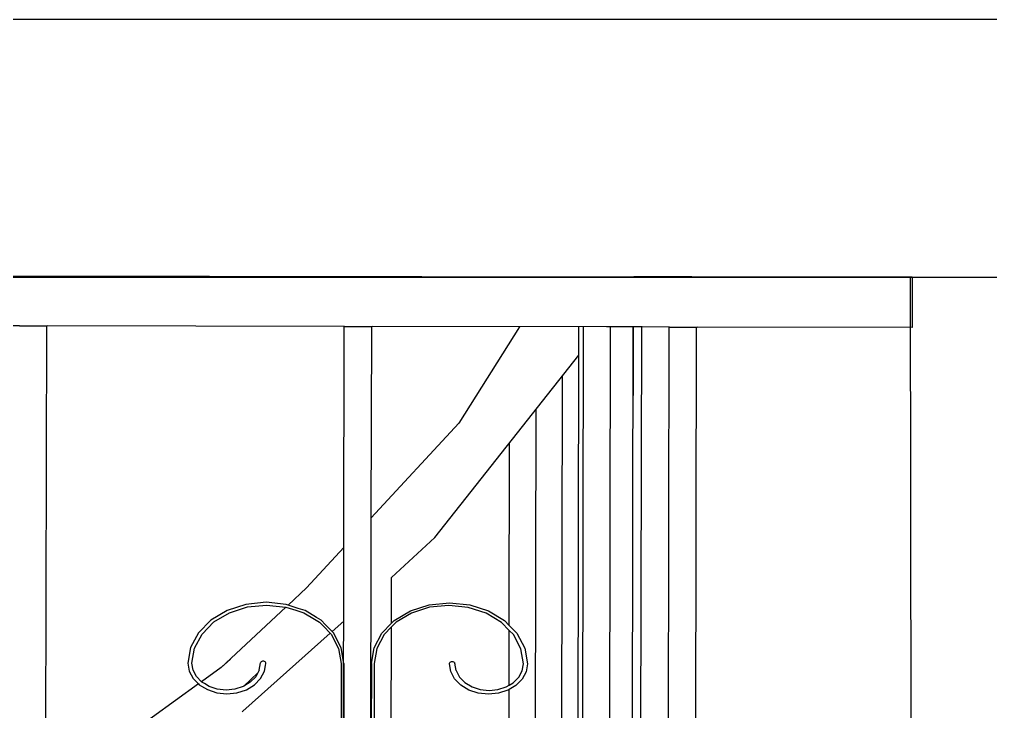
# Model space of a CAD drawing. Header units: millimetres. Extents: x 173236 to 801264, y -94969 to 615039.
# Drawn here: x 298172 to 298737, y -1276 to -874 of the extents above; entities that cross this region are included whole.
import ezdxf

# ---------------------------------------------------------------- set-up
doc = ezdxf.new("R2010")
doc.units = ezdxf.units.MM
doc.header["$MEASUREMENT"] = 0
for name, color, linetype in [('VOX-A-ELEV-4-FAR', 137, 'Continuous'), ('VOX-A-STAIRS-STEPS', 140, 'Continuous'), ('VOX-A-WALL-PATT', 233, 'Continuous')]:
    doc.layers.add(name, color=color, linetype=linetype)

# ---------------------------------------------------------------- blocks, each defined once
blk = doc.blocks.new('STAIR')
at = {"layer": 'VOX-A-WALL-PATT'}
for p, q in [((292697.43, 1585.21), (293836.32, 1583.13)), ((293841.26, 1583.13), (293836.32, 1583.13)), ((293858.38, 1583.09), (293841.26, 1583.13)), ((293870.08, 1583.07), (293858.38, 1583.09)), ((293998.34, 1582.84), (293870.08, 1583.07)), ((293998.34, 1582.84), (293998.29, 1553.67)), ((293479.01, 1554.62), (293305.91, 1554.94)), ((293479.01, 1554.62), (293494.99, 1554.59)), ((293494.27, 1282.2), (293494.77, 1554.59)), ((293668.1, 1554.28), (293494.99, 1554.59)), ((293667.64, 1425.69), (293667.88, 1554.28)), ((293668.1, 1554.28), (293684.08, 1554.25)), ((293683.65, 1443.01), (293683.85, 1554.25)), ((293820.47, 1554), (293684.08, 1554.25)), ((293769.92, 1554.09), (293734.53, 1498.07)), ((293804.42, 1541.97), (293804.44, 1554.03)), ((293806.68, 1298.62), (293807.14, 1554.02)), ((293836.27, 1553.97), (293820.47, 1554)), ((293822.42, 1292.95), (293822.89, 1553.99)), ((293835.56, 1284.08), (293836.05, 1553.97)), ((293836.27, 1553.61), (293836.27, 1553.97)), ((293841.21, 1553.96), (293836.27, 1553.97)), ((293840.48, 1279.04), (293840.98, 1553.96)), ((293857.18, 1553.93), (293841.21, 1553.96)), ((293855.68, 853.59), (293856.96, 1553.93)), ((293857.18, 1553.93), (293873.16, 1553.9)), ((293871.38, 697.3), (293872.94, 1553.9)), ((293998.29, 1553.67), (293873.16, 1553.9)), ((293836.24, 1537.03), (293836.27, 1553.61)), ((293720.58, 1431.43), (293804.41, 1537.48)), ((293803.98, 1299.17), (293804.42, 1541.97)), ((293836.22, 1528.63), (293836.24, 1537.03)), ((293836.2, 1514.2), (293836.22, 1528.63)), ((293794.53, 1300.16), (293794.94, 1525.5)), ((293779.19, 1299.67), (293779.57, 1506.05)), ((293734.53, 1498.07), (293683.65, 1443.01)), ((293763.91, 1380.41), (293764.1, 1486.48)), ((293683.64, 1436.15), (293683.65, 1443.01)), ((293683.62, 1424.7), (293683.64, 1436.15)), ((293695.45, 1408.3), (293720.58, 1431.43)), ((293667.64, 1425.69), (293646, 1402.26)), ((293667.63, 1417.96), (293667.64, 1425.69)), ((293683.62, 1424.5), (293683.62, 1424.7)), ((293683.62, 1423.82), (293683.62, 1424.5)), ((293682.29, 697.64), (293683.62, 1423.82)), ((293667.62, 1411.65), (293667.63, 1417.96)), ((293667.59, 1400.03), (293667.62, 1411.65)), ((293695.41, 1381.64), (293695.45, 1408.3)), ((293635.23, 1392.22), (293646, 1402.26)), ((293667.58, 1391.82), (293667.59, 1400.03)), ((293596.34, 1355.95), (293634, 1391.08)), ((293610.64, 1392.63), (293599.69, 1389.1)), ((293601.04, 1387.76), (293611.51, 1391.13)), ((293622.39, 1393.82), (293610.64, 1392.63)), ((293611.51, 1391.13), (293622.75, 1392.26)), ((293634.13, 1392.58), (293622.39, 1393.82)), ((293622.75, 1392.26), (293634, 1391.08)), ((293634, 1391.08), (293639.7, 1389.22)), ((293635.23, 1392.22), (293634.13, 1392.58)), ((293641.07, 1390.32), (293635.23, 1392.22)), ((293645.07, 1389.02), (293641.07, 1390.32)), ((293667.56, 1382.84), (293667.58, 1391.82)), ((293706.43, 1388.91), (293717.38, 1392.43)), ((293717.53, 1390.93), (293707.06, 1387.56)), ((293717.38, 1392.43), (293729.13, 1393.62)), ((293728.76, 1392.07), (293717.53, 1390.93)), ((293739.99, 1390.89), (293728.76, 1392.07)), ((293729.13, 1393.62), (293740.88, 1392.39)), ((293750.46, 1387.48), (293739.99, 1390.89)), ((293740.88, 1392.39), (293751.82, 1388.82)), ((293599.69, 1389.1), (293590.28, 1383.48)), ((293592.04, 1382.38), (293601.04, 1387.76)), ((293639.7, 1389.22), (293644.44, 1387.68)), ((293644.44, 1387.68), (293650.6, 1383.96)), ((293651.71, 1385.02), (293645.07, 1389.02)), ((293654.46, 1383.36), (293651.71, 1385.02)), ((293697.02, 1383.29), (293706.43, 1388.91)), ((293707.06, 1387.56), (293698.06, 1382.19)), ((293759.43, 1382.07), (293750.46, 1387.48)), ((293751.82, 1388.82), (293761.2, 1383.17)), ((293590.28, 1383.48), (293583.05, 1376.14)), ((293585.13, 1375.37), (293592.04, 1382.38)), ((293650.6, 1383.96), (293653.42, 1382.27)), ((293653.42, 1382.27), (293655.96, 1379.67)), ((293657, 1380.76), (293654.46, 1383.36)), ((293655.96, 1379.67), (293659.71, 1375.83)), ((293660.84, 1376.84), (293657, 1380.76)), ((293660.84, 1376.84), (293667.56, 1382.84)), ((293667.52, 1359.36), (293667.56, 1382.84)), ((293689.8, 1375.95), (293695.41, 1381.64)), ((293695.4, 1379.49), (293691.15, 1375.17)), ((293695.11, 1220.46), (293695.4, 1379.49)), ((293698.06, 1382.19), (293695.4, 1379.49)), ((293695.41, 1381.64), (293697.02, 1383.29)), ((293763.9, 1377.51), (293759.43, 1382.07)), ((293761.2, 1383.17), (293763.91, 1380.41)), ((293763.91, 1380.41), (293768.4, 1375.81)), ((293583.05, 1376.14), (293578.5, 1367.59)), ((293580.78, 1367.19), (293585.13, 1375.37)), ((293608.87, 1330.43), (293659.71, 1375.83)), ((293659.71, 1375.83), (293660.3, 1375.23)), ((293660.3, 1375.23), (293664.62, 1367.04)), ((293661.66, 1376), (293660.84, 1376.84)), ((293666.17, 1367.43), (293661.66, 1376)), ((293685.25, 1367.4), (293689.8, 1375.95)), ((293691.15, 1375.17), (293686.8, 1367)), ((293763.84, 1345.63), (293763.9, 1377.51)), ((293766.32, 1375.03), (293763.9, 1377.51)), ((293770.64, 1366.84), (293766.32, 1375.03)), ((293768.4, 1375.81), (293772.92, 1367.24)), ((293578.5, 1367.59), (293576.94, 1358.41)), ((293667.52, 1359.36), (293666.17, 1367.43)), ((293579.29, 1358.41), (293580.78, 1367.19)), ((293664.62, 1367.04), (293666.09, 1358.25)), ((293683.68, 1358.22), (293685.25, 1367.4)), ((293686.8, 1367), (293685.3, 1358.22)), ((293772.1, 1358.06), (293770.64, 1366.84)), ((293772.92, 1367.24), (293774.45, 1358.05)), ((293576.94, 1358.41), (293577.7, 1353.82)), ((293579.96, 1354.38), (293579.29, 1358.41)), ((293596.34, 1355.95), (293601.73, 1360.67)), ((293618.4, 1354.31), (293619.14, 1358.66)), ((293619.3, 1358.97), (293619.14, 1358.66)), ((293619.56, 1359.23), (293619.3, 1358.97)), ((293619.89, 1359.43), (293619.56, 1359.23)), ((293620.28, 1359.56), (293619.89, 1359.43)), ((293620.7, 1359.6), (293620.28, 1359.56)), ((293621.12, 1359.56), (293620.7, 1359.6)), ((293621.51, 1359.43), (293621.12, 1359.56)), ((293621.85, 1359.23), (293621.51, 1359.43)), ((293621.54, 1353.74), (293622.1, 1357.02)), ((293622.1, 1358.96), (293621.85, 1359.23)), ((293622.27, 1358.66), (293622.1, 1358.96)), ((293622.1, 1357.02), (293622.32, 1358.33)), ((293622.32, 1358.33), (293622.27, 1358.66)), ((293666.09, 1358.25), (293665.88, 1247.92)), ((293667.31, 1246.57), (293667.52, 1359.36)), ((293667.7, 1358.25), (293667.5, 1248.57)), ((293667.7, 1358.25), (293667.52, 1359.36)), ((293683.68, 1358.22), (293683.48, 1248.54)), ((293685.3, 1358.22), (293685.1, 1247.88)), ((293729.07, 1358.14), (293729.12, 1358.46)), ((293729.83, 1353.54), (293729.07, 1358.14)), ((293729.12, 1358.46), (293729.29, 1358.77)), ((293729.29, 1358.77), (293729.54, 1359.03)), ((293729.54, 1359.03), (293729.88, 1359.23)), ((293729.88, 1359.23), (293730.27, 1359.36)), ((293730.27, 1359.36), (293730.69, 1359.4)), ((293730.69, 1359.4), (293731.11, 1359.36)), ((293731.11, 1359.36), (293731.5, 1359.23)), ((293731.5, 1359.23), (293731.83, 1359.03)), ((293731.83, 1359.03), (293732.09, 1358.76)), ((293732.09, 1358.76), (293732.25, 1358.46)), ((293732.98, 1354.1), (293732.25, 1358.46)), ((293771.42, 1354.03), (293772.1, 1358.06)), ((293774.45, 1358.05), (293773.67, 1353.46)), ((293577.7, 1353.82), (293579.96, 1349.54)), ((293581.94, 1350.63), (293579.96, 1354.38)), ((293584.85, 1347.65), (293581.94, 1350.63)), ((293596.34, 1355.95), (293584.85, 1347.65)), ((293609.52, 1345.13), (293617.55, 1352.72)), ((293616.4, 1350.56), (293613.23, 1347.35)), ((293617.55, 1352.72), (293616.4, 1350.56)), ((293618.4, 1354.31), (293617.55, 1352.72)), ((293619.26, 1349.47), (293621.54, 1353.74)), ((293732.09, 1349.26), (293729.83, 1353.54)), ((293732.98, 1354.1), (293734.96, 1350.35)), ((293769.42, 1350.28), (293771.42, 1354.03)), ((293773.67, 1353.46), (293771.4, 1349.19)), ((293583.07, 1346.36), (293494.27, 1282.2)), ((293579.96, 1349.54), (293583.07, 1346.36)), ((293583.07, 1346.36), (293583.56, 1345.86)), ((293583.56, 1345.86), (293584.76, 1345.13)), ((293584.76, 1345.13), (293588.26, 1343.03)), ((293585.1, 1347.4), (293584.85, 1347.65)), ((293586.53, 1346.53), (293585.1, 1347.4)), ((293589.21, 1344.92), (293586.53, 1346.53)), ((293594.01, 1343.36), (293589.21, 1344.92)), ((293609.11, 1344.88), (293604.31, 1343.34)), ((293609.52, 1345.13), (293609.11, 1344.88)), ((293613.23, 1347.35), (293609.52, 1345.13)), ((293610.95, 1342.99), (293615.65, 1345.8)), ((293615.65, 1345.8), (293619.26, 1349.47)), ((293735.69, 1345.58), (293732.09, 1349.26)), ((293734.96, 1350.35), (293738.11, 1347.12)), ((293740.39, 1342.75), (293735.69, 1345.58)), ((293738.11, 1347.12), (293742.23, 1344.64)), ((293762.13, 1344.6), (293763.84, 1345.63)), ((293763.84, 1345.63), (293766.25, 1347.07)), ((293767.78, 1345.52), (293763.84, 1343.16)), ((293766.25, 1347.07), (293769.42, 1350.28)), ((293771.4, 1349.19), (293767.78, 1345.52)), ((293588.26, 1343.03), (293593.72, 1341.25)), ((293593.72, 1341.25), (293599.6, 1340.63)), ((293599.16, 1342.82), (293594.01, 1343.36)), ((293604.31, 1343.34), (293599.16, 1342.82)), ((293599.6, 1340.63), (293605.38, 1341.21)), ((293605.38, 1341.21), (293605.47, 1341.22)), ((293605.47, 1341.22), (293610.95, 1342.99)), ((293745.86, 1340.97), (293740.39, 1342.75)), ((293742.23, 1344.64), (293747.03, 1343.08)), ((293751.73, 1340.35), (293745.86, 1340.97)), ((293747.03, 1343.08), (293752.18, 1342.54)), ((293757.6, 1340.95), (293751.73, 1340.35)), ((293752.18, 1342.54), (293757.33, 1343.06)), ((293757.33, 1343.06), (293762.13, 1344.6)), ((293763.08, 1342.71), (293757.6, 1340.95)), ((293763.84, 1343.16), (293763.08, 1342.71)), ((293763.75, 1296.01), (293763.84, 1343.16)), ((293608.51, 1330.13), (293608.87, 1330.43))]:
    blk.add_line(p, q, dxfattribs=at)

msp = doc.modelspace()

# ---------------------------------------------------------------- linework, layer by layer
at = {"layer": 'VOX-A-ELEV-4-FAR'}
msp.add_line((298690.38, -1023.82), (298691.48, -1873.82), dxfattribs=at)
msp.add_lwpolyline([(293800.98, -1023.82), (305386.11, -1023.82), (305386.11, -873.82), (293800.98, -873.82)], dxfattribs=at)

# ---------------------------------------------------------------- block references
at = {"layer": 'VOX-A-STAIRS-STEPS'}
msp.add_blockref('STAIR', (4693.14, -2606.66), dxfattribs=at)

doc.saveas('drawing.dxf')
